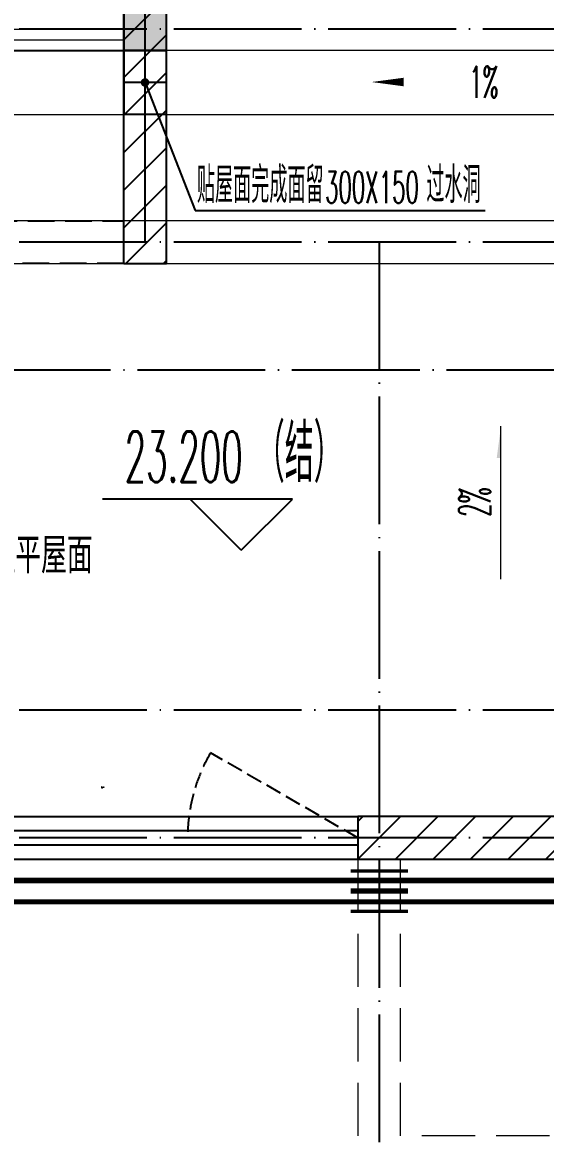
# Model space of a CAD drawing. Extents: x 27938 to 1507990, y 110129 to 923079.
# Drawn here: x 1204160 to 1206616, y 468906 to 474188 of the extents above; entities that cross this region are included whole.
import ezdxf

# ---------------------------------------------------------------- set-up
doc = ezdxf.new("R2010")
doc.units = 0
doc.header["$LTSCALE"] = 1000
doc.header["$MEASUREMENT"] = 0
for name, pattern in [('__DASH', [0.35, 0.25, -0.1]), ('DASH', [0.35, 0.25, -0.1]), ('DOTE', [2.42, 2, -0.2, 0.02, -0.2])]:
    doc.linetypes.add(name, pattern=pattern)
for name, color, linetype in [('----建筑底图', 8, 'Continuous'), ('COLUMN', 9, 'Continuous'), ('DIM_ELEV', 3, 'Continuous'), ('DIM_LEAD', 3, 'Continuous'), ('DOTE', 1, 'Continuous'), ('PIPE-不分区热给水', 5, 'RJ'), ('PIPE-给水中', 72, 'J2'), ('PUB_HATCH', 8, 'Continuous'), ('PUB_TEXT', 4, 'Continuous'), ('ROOF', 4, 'Continuous'), ('VALVE_不分区给水', 7, 'Continuous'), ('WALL', 9, 'Continuous'), ('WINDOW', 4, 'Continuous'), ('WINDOW_TEXT', 7, 'Continuous'), ('机电标识类', 1, 'Continuous'), ('污水', 3, 'Continuous')]:
    doc.layers.add(name, color=color, linetype=linetype)
doc.layers.add('S-L主梁线', color=4, linetype='DASH', plot=False)
doc.layers.add('平面-排水沟', color=86, linetype='Continuous', lineweight=15)
doc.layers.add('平面-栏杆', color=135, linetype='Continuous', lineweight=15)
doc.styles.add('_TCH_DIM', font='SIMPLEX.shx', dxfattribs={"width": 0.7, "bigfont": 'GBCBIG.shx'})
doc.styles.add('_TCH_WINDOW', font='SIMPLEX.shx', dxfattribs={"width": 0.7, "height": 3.5, "bigfont": 'GBCBIG.shx'})
doc.styles.get("Standard").update_dxf_attribs({"font": 'gbenor.shx', "bigfont": 'gbcbig.shx'})
doc.linetypes.add('J2', pattern='A,3,-0.2,["J2",Standard,S=0.25,R=0,X=-0.1,Y=-0.115],-0.35', length=3.55)
doc.linetypes.add('RJ', pattern='A,3,-0.2,["RJ",Standard,S=0.25,R=0,X=-0.1,Y=-0.115],-0.35', length=3.55)
pattern_1 = [(45, (0, 89.76), (-88.3884, 88.3884), [])]

# ---------------------------------------------------------------- blocks, each defined once
blk = doc.blocks.new('GDGDGDGRGD')
at = {"linetype": '__DASH', "ltscale": 0.1}
blk.add_wipeout([(428916.8, 296115.4), (428716.7, 296115.4), (428716.7, 295815.4), (428916.8, 295815.4)], dxfattribs=at).dxf.layer = '污水'
at = {"layer": '机电标识类', "color": 250, "linetype": 'DASH', "ltscale": 400}
for p, q in [((428816.8, 295715.4), (428816.8, 296215.4)), ((428916.8, 295965.4), (428716.7, 295965.4))]:
    blk.add_line(p, q, dxfattribs=at)
at = {"layer": '污水', "linetype": '__DASH', "ltscale": 0.1, "const_width": 10}
blk.add_lwpolyline([(428916.8, 296115.4), (428716.7, 296115.4), (428716.7, 295815.4), (428916.8, 295815.4)], close=True, dxfattribs=at)
blk = doc.blocks.new('GDGDGRD')
at = {"layer": 'PUB_HATCH'}
blk.add_hatch(color=256, dxfattribs=at).paths.add_polyline_path([(429316.5, 297615.4), (428716.6, 297615.4), (428716.6, 296615.4), (428916.6, 296615.4), (428916.6, 297415.4), (429316.5, 297415.4)])
at = {"layer": 'COLUMN', "color": 6}
for p, q in [((428716.6, 297615.4), (428716.6, 296615.4)), ((428916.6, 296615.4), (428916.6, 297415.4)), ((428716.6, 296615.4), (428916.6, 296615.4))]:
    blk.add_line(p, q, dxfattribs=at)
blk = doc.blocks.new('A$C2AC150FC')
at = {"layer": 'PUB_HATCH'}
h = blk.add_hatch(dxfattribs=at)
h.set_pattern_fill('普通砖', color=256, scale=50, style=0)
h.set_pattern_definition(pattern_1)
h.paths.add_polyline_path([(11150, -6150), (9200, -6150), (9200, -6350), (11150, -6350), (11216.7, -6250)])
at = {"layer": '平面-排水沟'}
blk.add_hatch(color=8, dxfattribs=at).paths.add_polyline_path([(9871.9, -4314.3), (9871.9, -4464.3), (9851.9, -4464.3)])
at = {"layer": 'DIM_ELEV', "color": 8}
for p, q in [((8892.2, -4657.8), (8000, -4657.8)), ((8652.2, -4897.8), (8412.2, -4657.8)), ((8652.2, -4897.8), (8892.2, -4657.8))]:
    blk.add_line(p, q, dxfattribs=at)
at = {"layer": 'DIM_LEAD', "color": 8}
blk.add_line((8435.4, -3301.4), (9797.4, -3301.4), dxfattribs=at)
at = {"layer": 'DOTE', "color": 169, "linetype": 'DOTE', "ltscale": 0.3}
for p, q in [((8200, -3450), (8200, 2000)), ((25632.7, -2450), (-2000, -2450)), ((25632.7, -3450), (-2000, -3450)), ((9300.2, -3450), (9300, -14550)), ((-2000, -4049.7), (25632.7, -4049.7)), ((25632.7, -5650), (-2000, -5650)), ((25632.7, -6250), (-2000, -6250))]:
    blk.add_line(p, q, dxfattribs=at)
at = {"layer": 'ROOF', "color": 8, "ltscale": 0.8}
blk.add_lwpolyline([(2550, -11250), (100, -11250), (100, -3550), (1900, -3550), (1900, -2550), (8100, -2550)], dxfattribs=at)
at = {"layer": 'WALL', "color": 8}
for p, q in [((8100, -3550), (8300, -3550)), ((11150, -6150), (9200, -6150)), ((9200, -6150), (9200, -6350)), ((9200, -6350), (11150, -6350))]:
    blk.add_line(p, q, dxfattribs=at)
at = {"layer": 'WINDOW', "color": 8, "linetype": 'DASH', "ltscale": 0.5}
for p, q in [((6600, -3350), (8100, -3350)), ((8100, -3550), (6600, -3550))]:
    blk.add_line(p, q, dxfattribs=at)
at = {"layer": 'WINDOW', "color": 8}
for p, q in [((6800, -6150), (9200, -6150)), ((9200, -6150), (9200, -6350)), ((9200, -6216.7), (6800, -6216.7)), ((9200, -6283.3), (6800, -6283.3)), ((6800, -6350), (9200, -6350))]:
    blk.add_line(p, q, dxfattribs=at)
at = {"layer": 'WINDOW', "color": 8, "linetype": 'DASH', "ltscale": 0.3}
blk.add_lwpolyline([(9200, -6250), (8507.2, -5850, 0.131652), (8400, -6250)], format="xyb", dxfattribs=at)
at = {"layer": '平面-排水沟', "color": 8}
blk.add_line((11000, -2550), (8300, -2550), dxfattribs=at)
blk.add_lwpolyline([(9672, -2697.9, 0, 0, 0), (9264.2, -2697.9, 0, 40, 0), (9414.2, -2697.9, 0, 0, 0)], format="xyseb", dxfattribs=at)
for points in [[(100, -3850), (2200, -3850), (2200, -2850), (11000, -2850)], [(9871.9, -5034.3), (9871.9, -4314.3)]]:
    blk.add_lwpolyline(points, dxfattribs=at)
at = {"layer": 'DIM_ELEV', "color": 8, "style": '_TCH_DIM'}
for s, height, width, p in [('（结）', 270.07, 0.7, (8720.2, -4577.7)), ('23.200', 238, 0.494118, (8104.2, -4577.7))]:
    blk.add_text(s, height=height, dxfattribs=dict(at, width=width)).set_placement(p)
at = {"layer": 'DIM_LEAD', "color": 7, "style": '_TCH_DIM'}
for s, height, width, p in [('贴屋面完成面留', 168.79, 0.7, (8443.3, -3266.4)), ('过水洞', 168.79, 0.7, (9521.3, -3266.4)), ('300X150', 148.75, 0.494118, (9045.3, -3266.4))]:
    blk.add_text(s, height=height, dxfattribs=dict(at, width=width)).set_placement(p)
at = {"layer": 'PUB_TEXT', "color": 8}
blk.add_text('上人保温平屋面', height=168.79, dxfattribs=at).set_placement((7103.8, -5007.1))
at = {"layer": 'WINDOW_TEXT', "color": 8, "style": '_TCH_WINDOW', "width": 0.494118}
blk.add_text('C2417', height=4.25, rotation=0, dxfattribs=at).set_placement((7995.4, -6014.6))
at = {"layer": '平面-排水沟', "color": 7, "style": '_TCH_DIM', "width": 0.494118}
blk.add_text('1%', height=148.75, dxfattribs=at).set_placement((9722, -2772.2))
blk.add_text('2%', height=148.75, rotation=89.9994, dxfattribs=at).set_placement((9821.9, -4740.8))
at = {"color": 8}
blk.add_blockref('GDGDGDGRGD', (-420616.6, -298665.4), dxfattribs=at)
at = {"layer": 'PUB_HATCH'}
h = blk.add_hatch(dxfattribs=at)
h.set_pattern_fill('普通砖', color=256, scale=50, style=0)
h.set_pattern_definition(pattern_1)
h.paths.add_polyline_path([(8300, -3550), (8300, -1750), (8100, -1550), (8100, -3550)])
at = {"layer": 'DIM_LEAD', "color": 8}
blk.add_line((8200, -2700), (8435.4, -3301.4), dxfattribs=at)
at = {"layer": 'DIM_LEAD', "color": 8, "const_width": 20}
blk.add_lwpolyline([(8196.4, -2690.7, 1), (8203.6, -2709.3, 1)], format="xyb", close=True, dxfattribs=at)
at = {"layer": 'WALL', "color": 8}
for p, q in [((8100, -3550), (8100, -1550)), ((8300, -3550), (8300, -1750))]:
    blk.add_line(p, q, dxfattribs=at)
at = {"layer": '平面-栏杆', "color": 8}
for points in [[(2550, -11350), (0, -11350), (0, -3450), (1800, -3450), (1800, -2450), (8100, -2450)], [(2550, -11300), (50, -11300), (50, -3500), (1850, -3500), (1850, -2500), (8100, -2500)]]:
    blk.add_lwpolyline(points, dxfattribs=at)
at = {"color": 8}
blk.add_blockref('GDGDGRD', (-420616.6, -299165.4), dxfattribs=at)
blk = doc.blocks.new('A$C19FE5086')
at = {"layer": 'S-L主梁线', "color": 225, "linetype": 'ByBlock', "lineweight": 18}
for p, q in [((5500, 3700), (5500, 2800)), ((5700, 2800), (5700, 3700)), ((5600, 2800), (4000, 2800)), ((8400, 2800), (5600, 2800)), ((4000, 2600), (5600, 2600)), ((5600, 2600), (8400, 2600))]:
    blk.add_line(p, q, dxfattribs=at)
at = {"layer": 'S-L主梁线', "color": 225, "linetype": '__DASH', "lineweight": 18}
for p, q in [((6700, 0), (3900, 0)), ((8550, 0), (6700, 0)), ((3900, -200), (6600, -200)), ((6600, -200), (6600, -1600)), ((6800, -1500), (6800, -200)), ((6800, -200), (8550, -200)), ((8550, -1500), (6800, -1500))]:
    blk.add_line(p, q, dxfattribs=at)
blk = doc.blocks.new('$VALVE$00000533')
at = {"ltscale": 0.5, "const_width": 25}
for points in [[(-225, 75), (225, 75)], [(-225, -75), (225, -75)]]:
    blk.add_lwpolyline(points, dxfattribs=at)

msp = doc.modelspace()

# ---------------------------------------------------------------- block references
at = {"layer": '----建筑底图'}
msp.add_blockref('A$C2AC150FC', (1196535.2, 476605.8), dxfattribs=at)

# ---------------------------------------------------------------- next in the draw order: linework, layer by layer
at = {"layer": 'PIPE-不分区热给水', "ltscale": 0.35, "const_width": 22.5}
msp.add_lwpolyline([(1201635.2, 470055.8), (1207485.2, 470055.8)], dxfattribs=at)
at = {"layer": 'PIPE-给水中', "ltscale": 0.25, "const_width": 27.5}
msp.add_lwpolyline([(1201696.4, 470155.8), (1207585.2, 470155.8)], dxfattribs=at)

# ---------------------------------------------------------------- next in the draw order: block references
at = {"layer": 'S-L主梁线', "color": 225, "linetype": 'ByBlock', "lineweight": 18}
msp.add_blockref('A$C19FE5086', (1199135.2, 470455.8), dxfattribs=at)
at = {"layer": 'VALVE_不分区给水', "xscale": -0.6, "yscale": -0.6, "zscale": 0.6, "rotation": 7.239329136154993e-09}
for p in [(1205835.4, 470155.8, 2000), (1205835.4, 470055.8, 2000)]:
    msp.add_blockref('$VALVE$00000533', p, dxfattribs=at)

doc.saveas('drawing.dxf')
